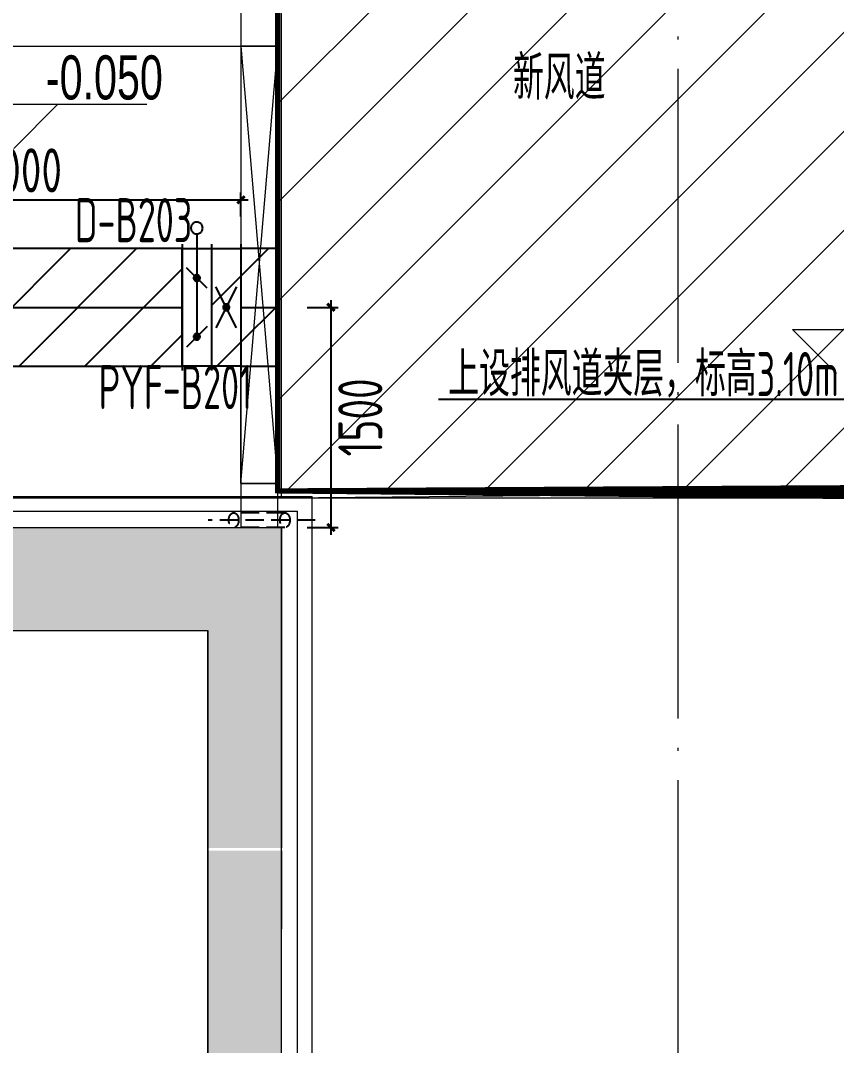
# Model space of a CAD drawing. Extents: x 13114849 to 13479250, y 160225 to 278773.
# Drawn here: x 13442421 to 13447977, y 181135 to 188110 of the extents above; entities that cross this region are included whole.
import ezdxf

# ---------------------------------------------------------------- set-up
doc = ezdxf.new("R2010")
doc.units = 0
doc.header["$LTSCALE"] = 1000
doc.header["$MEASUREMENT"] = 0
for name, pattern in [('CENTER2', [28.575000000000003, 19.05, -3.175, 3.175, -3.175]), ('DASH', [0.35, 0.25, -0.1]), ('DOTE', [2.4200000000000004, 2, -0.2, 0.02, -0.2])]:
    doc.linetypes.add(name, pattern=pattern)
for name, color, linetype in [('DUCT-X-P标注', 7, 'Continuous'), ('DUCT-X-YP中心线', 5, 'CENTER2'), ('DUCT-X-YP法兰', 2, 'Continuous'), ('DUCT-X-YP管', 31, 'Continuous'), ('DUCT-X-YP管端线', 2, 'Continuous'), ('DUCT-X-YP阀门', 7, 'Continuous'), ('DUCT-X-Y标注', 7, 'Continuous')]:
    doc.layers.add(name, color=color, linetype=linetype)
doc.layers.add('建筑底图', color=8, linetype='Continuous', lineweight=13)
doc.layers.add('预埋管', color=8, linetype='Continuous', lineweight=5)
doc.styles.add('C', font='HZTXT_E', dxfattribs={"width": 0.7, "bigfont": 'HZTXT'})
doc.styles.add('du', font='gbenor.shx', dxfattribs={"width": 0.8, "bigfont": 'hztxt.shx'})
doc.dimstyles.new('67', dxfattribs={"dimscale": 100, "dimtxt": 3, "dimasz": 0.5, "dimexe": 0.5, "dimexo": 2, "dimgap": 0.5, "dimtad": 2, "dimdec": 0, "dimrnd": 5, "dimzin": 0, "dimdsep": 46, "dimtxsty": 'du', "dimblk": 'ARCHTICK', "dimcen": 0, "dimdle": 0.5, "dimclrd": 256, "dimclre": 256, "dimclrt": 256, "dimazin": 0, "dimtfac": 1, "dimtdec": 0, "dimtix": 1, "dimtmove": 2, "dimatfit": 3, "dimfxl": 1, "dimtolj": 1, "dimtzin": 0, "dimlwd": -1, "dimlwe": -1, "dimarcsym": 0})

# ---------------------------------------------------------------- blocks, each defined once
blk = doc.blocks.new('_ArchTick')
at = {"color": 0, "linetype": 'ByBlock', "const_width": 0.4}
blk.add_lwpolyline([(-0.5, -0.5), (0.5, 0.5)], dxfattribs=at)
blk = doc.blocks.new('*D247')
at = {"layer": 'DUCT-X-Y标注', "transparency": 16777216}
for p, q in [((13444535, 186207.4999999935), (13444535, 184609.5171066087)), ((13444372.36507763, 186157.4999999935), (13444585, 186157.4999999935)), ((13444372.36507759, 184659.5171066087), (13444585, 184659.5171066087))]:
    blk.add_line(p, q, dxfattribs=at)
at = {"layer": 'DUCT-X-Y标注', "transparency": 16777216, "xscale": 50, "yscale": 50, "zscale": 50}
for p, rotation in [((13444535, 186157.4999999935), 90), ((13444535, 184659.5171066087), 270)]:
    blk.add_blockref('_ArchTick', p, dxfattribs=dict(at, rotation=rotation))
at = {"layer": 'DUCT-X-Y标注', "transparency": 16777216, "insert": (13444735, 185408.5085533033), "char_height": 300, "attachment_point": 5, "rotation": 90, "style": 'du'}
blk.add_mtext('\\A1;1500', dxfattribs=at)
blk = doc.blocks.new('*D245')
at = {"layer": 'DUCT-X-Y标注', "transparency": 16777216}
for p, q in [((13440921.46260141, 186757.4999999954), (13440921.46260141, 186939.5)), ((13443922.36620503, 186776.4999999998), (13443922.36620503, 186939.5)), ((13440871.46260141, 186889.5), (13443972.36620503, 186889.5))]:
    blk.add_line(p, q, dxfattribs=at)
at = {"layer": 'DUCT-X-Y标注', "transparency": 16777216, "xscale": 50, "yscale": 50, "zscale": 50, "rotation": 180}
blk.add_blockref('_ArchTick', (13440921.46260141, 186889.5), dxfattribs=at)
at = {"layer": 'DUCT-X-Y标注', "transparency": 16777216, "xscale": 50, "yscale": 50, "zscale": 50}
blk.add_blockref('_ArchTick', (13443922.36620503, 186889.5), dxfattribs=at)
at = {"layer": 'DUCT-X-Y标注', "transparency": 16777216, "insert": (13442421.91440322, 187089.5), "char_height": 300, "attachment_point": 5, "style": 'du'}
blk.add_mtext('\\A1;3000', dxfattribs=at)
blk = doc.blocks.new('_FZH')
blk.add_lwpolyline([(-0.5, -0.5), (0.5, -0.5), (0.5, 0.5), (-0.4999999999999999, 0.5)], close=True)
blk = doc.blocks.new('A$C00460B6A')
at = {"layer": '预埋管', "linetype": 'DASH', "lineweight": -3, "ltscale": 0.5}
for p, q in [((523.463043898344, 100.0014334181324), (174.7439385093749, 100.0014303093776)), ((523.463043898344, 100.0014334181324), (174.7439385093749, 100.0014303093776)), ((729.1189822256565, 50.00143341813236), (-0.006739586591720581, 50.00143030937761)), ((523.4630443789065, 0.00143341813236475), (174.7439389880747, 0.001430309377610683))]:
    blk.add_line(p, q, dxfattribs=at)
for centre in [(174.7439387496561, 50.00143030937761), (523.4630441386253, 50.00143341813236)]:
    blk.add_ellipse(centre, major_axis=(-2.429254217184632e-07, 49.99999999906868), ratio=0.6701911663388869, start_param=3.141592653510884, end_param=9.42477796069047, dxfattribs=at)

msp = doc.modelspace()

# ---------------------------------------------------------------- hatches: boundary and pattern name
at = {"layer": 'DUCT-X-YP管'}
h = msp.add_hatch(dxfattribs=at)
h.set_pattern_fill('ANSI31', color=8, scale=200)
h.set_pattern_definition([(45, (0, 0), (-224.5064030267288, 224.5064030267288), [])])
h.paths.add_polyline_path([(13436822.61764248, 186557.5000000061), (13433006.5, 186557.5), (13433006.5, 186157.5), (13436822.61764248, 186157.5000000061)])
h.paths.add_polyline_path([(13436822.61764248, 186157.5000000061), (13433006.5, 186157.5), (13433006.5, 185757.5), (13436822.61764248, 185757.5000000061)])
h.paths.add_polyline_path([(13438970.26260141, 186557.5000000112), (13437023.01764248, 186557.5000000065), (13437023.01764248, 186157.5000000065), (13438970.26260141, 186157.5000000112)])
h.paths.add_polyline_path([(13438970.26260141, 186157.5000000112), (13437023.01764248, 186157.5000000065), (13437023.01764248, 185757.5000000065), (13438970.26260141, 185757.5000000112)])
h.paths.add_polyline_path([(13437022.81764248, 186557.5000000037), (13436822.81764248, 186557.5000000033), (13436822.81764249, 185757.5000000088), (13437022.81764249, 185757.5000000093)])
h.paths.add_polyline_path([(13438970.46260141, 186557.5000000112), (13438970.46260141, 186157.5000000112), (13439670.46260141, 186157.5000000129)])
h.paths.add_polyline_path([(13439670.46260141, 186157.5000000129), (13438970.46260141, 186157.5000000112), (13438970.46260141, 185757.5000000112)])
h.paths.add_polyline_path([(13439670.46260141, 186157.5000000129), (13438970.46260141, 185757.5000000112), (13439670.46260141, 185842.5000000129)], flags=17)
h.paths.add_polyline_path([(13439670.46260141, 186472.5000000129), (13438970.46260141, 186557.5000000112), (13439670.46260141, 186157.5000000129)], flags=17)
h.paths.add_polyline_path([(13440921.26260141, 186557.5000000159), (13440221.26260141, 186472.5000000142), (13440221.26260141, 186157.5000000142)], flags=17)
h.paths.add_polyline_path([(13440221.26260141, 186157.5000000142), (13440221.26260141, 185842.5000000142), (13440921.26260141, 185757.5000000159)], flags=17)
h.paths.add_polyline_path([(13440921.26260141, 186157.5000000159), (13440221.26260141, 186157.5000000142), (13440921.26260141, 185757.5000000159)])
h.paths.add_polyline_path([(13440921.26260141, 186557.5000000159), (13440221.26260141, 186157.5000000142), (13440921.26260141, 186157.5000000159)])
h.paths.add_polyline_path([(13443521.76620504, 186557.5000000221), (13440921.46260141, 186557.5000000159), (13440921.46260141, 186157.5000000159), (13443521.76620504, 186157.5000000221)])
h.paths.add_polyline_path([(13443521.76620504, 186157.5000000221), (13440921.46260141, 186157.5000000159), (13440921.46260141, 185757.5000000159), (13443521.76620504, 185757.5000000221)])
h.paths.add_polyline_path([(13443922.16620504, 186557.5000000201), (13443722.16620504, 186557.5000000198), (13443722.16620504, 185757.5000000253), (13443922.16620504, 185757.5000000257)])
h.paths.add_polyline_path([(13443721.96620504, 186557.5000000225), (13443621.96620504, 186557.5000000223), (13443621.96620504, 186379.5636969978), (13443624.01070765, 186379.5636969978), (13443628.03008979, 186378.8123442598), (13443631.84297361, 186377.3352252001), (13443635.31951591, 186375.1826413368), (13443638.34132724, 186372.4278963314), (13443640.80550341, 186369.1647997213), (13443642.62812988, 186365.5044723478), (13443643.74713927, 186361.5715622696), (13443644.12442508, 186357.5000000224), (13443643.74713927, 186353.4284377751), (13443642.62812988, 186349.4955276969), (13443640.80550341, 186345.8352003234), (13443637.71865399, 186341.7475510756), (13443637.58425965, 186341.8819454155), (13443635.31951591, 186339.8173587079), (13443631.8429736, 186337.6647748445), (13443628.03008979, 186336.1876557849), (13443621.96620504, 186335.0541192731), (13443621.96620504, 185979.5636969978), (13443624.01070765, 185979.5636969978), (13443628.03008979, 185978.8123442598), (13443631.84297361, 185977.3352252001), (13443637.99330577, 185973.5271007495), (13443637.71865399, 185973.2524489705), (13443640.80550341, 185969.1647997213), (13443642.62812988, 185965.5044723478), (13443643.74713927, 185961.5715622696), (13443644.12442508, 185957.5000000224), (13443643.74713927, 185953.4284377751), (13443642.62812988, 185949.4955276969), (13443640.80550341, 185945.8352003234), (13443638.34132724, 185942.5721037133), (13443635.31951591, 185939.8173587079), (13443631.8429736, 185937.6647748445), (13443628.03008979, 185936.1876557849), (13443624.01070765, 185935.4363030468), (13443619.92170243, 185935.4363030468), (13443615.90232029, 185936.1876557848), (13443612.08943647, 185937.6647748445), (13443605.93910431, 185941.4728992951), (13443606.21375609, 185941.7475510742), (13443603.12690667, 185945.8352003233), (13443601.3042802, 185949.4955276968), (13443600.18527081, 185953.4284377751), (13443599.807985, 185957.5000000223), (13443600.18527081, 185961.5715622695), (13443601.3042802, 185965.5044723478), (13443603.12690667, 185969.1647997212), (13443605.59108284, 185972.4278963314), (13443608.61289417, 185975.1826413367), (13443612.08943648, 185977.3352252001), (13443615.90232029, 185978.8123442598), (13443621.96620504, 185979.9458807716), (13443621.96620504, 186335.4363030468), (13443619.92170243, 186335.4363030468), (13443615.90232029, 186336.1876557848), (13443612.08943647, 186337.6647748445), (13443608.61289417, 186339.8173587079), (13443605.59108284, 186342.5721037132), (13443603.12690667, 186345.8352003233), (13443601.3042802, 186349.4955276968), (13443600.18527081, 186353.4284377751), (13443599.807985, 186357.5000000223), (13443600.18527081, 186361.5715622695), (13443601.3042802, 186365.5044723478), (13443603.12690667, 186369.1647997212), (13443606.21375609, 186373.2524489691), (13443606.34815043, 186373.1180546291), (13443608.61289417, 186375.1826413367), (13443612.08943648, 186377.3352252001), (13443615.90232029, 186378.8123442598), (13443621.96620504, 186379.9458807716), (13443621.96620504, 186557.5000000223), (13443521.96620504, 186557.5000000221), (13443521.96620504, 185757.5000000221), (13443721.96620504, 185757.5000000225)], flags=17)
h.paths.add_polyline_path([(13443721.96620504, 186557.5000000225), (13443621.96620504, 186557.5000000223), (13443621.96620504, 186379.5636969978), (13443624.01070765, 186379.5636969978), (13443628.03008979, 186378.8123442598), (13443631.84297361, 186377.3352252001), (13443635.31951591, 186375.1826413368), (13443638.34132724, 186372.4278963314), (13443640.80550341, 186369.1647997213), (13443642.62812988, 186365.5044723478), (13443643.74713927, 186361.5715622696), (13443644.12442508, 186357.5000000224), (13443643.74713927, 186353.4284377751), (13443642.62812988, 186349.4955276969), (13443640.80550341, 186345.8352003234), (13443637.71865399, 186341.7475510756), (13443637.58425965, 186341.8819454155), (13443635.31951591, 186339.8173587079), (13443631.8429736, 186337.6647748445), (13443628.03008979, 186336.1876557849), (13443624.01070765, 186335.4363030468), (13443621.96620504, 186335.4363030468), (13443621.96620504, 185979.5636969978), (13443624.01070765, 185979.5636969978), (13443628.03008979, 185978.8123442598), (13443631.84297361, 185977.3352252001), (13443635.31951591, 185975.1826413368), (13443638.34132724, 185972.4278963314), (13443640.80550341, 185969.1647997213), (13443642.62812988, 185965.5044723478), (13443643.74713927, 185961.5715622696), (13443644.12442508, 185957.5000000224), (13443643.74713927, 185953.4284377751), (13443642.62812988, 185949.4955276969), (13443640.80550341, 185945.8352003234), (13443638.34132724, 185942.5721037133), (13443635.31951591, 185939.8173587079), (13443631.8429736, 185937.6647748445), (13443628.03008979, 185936.1876557849), (13443624.01070765, 185935.4363030468), (13443619.92170243, 185935.4363030468), (13443615.90232029, 185936.1876557848), (13443612.08943647, 185937.6647748445), (13443608.61289417, 185939.8173587079), (13443605.59108284, 185942.5721037132), (13443603.12690667, 185945.8352003233), (13443601.3042802, 185949.4955276968), (13443600.18527081, 185953.4284377751), (13443599.807985, 185957.5000000223), (13443600.18527081, 185961.5715622695), (13443601.3042802, 185965.5044723478), (13443603.12690667, 185969.1647997212), (13443605.59108284, 185972.4278963314), (13443608.61289417, 185975.1826413367), (13443612.08943648, 185977.3352252001), (13443615.90232029, 185978.8123442598), (13443619.92170243, 185979.5636969978), (13443621.96620504, 185979.5636969978), (13443621.96620504, 186335.4363030468), (13443619.92170243, 186335.4363030468), (13443615.90232029, 186336.1876557848), (13443612.08943647, 186337.6647748445), (13443608.61289417, 186339.8173587079), (13443605.59108284, 186342.5721037132), (13443603.12690667, 186345.8352003233), (13443601.3042802, 186349.4955276968), (13443600.18527081, 186353.4284377751), (13443599.807985, 186357.5000000223), (13443600.18527081, 186361.5715622695), (13443601.3042802, 186365.5044723478), (13443603.12690667, 186369.1647997212), (13443606.21375609, 186373.2524489691), (13443606.34815043, 186373.1180546291), (13443608.61289417, 186375.1826413367), (13443612.08943648, 186377.3352252001), (13443615.90232029, 186378.8123442598), (13443619.92170243, 186379.5636969978), (13443621.96620504, 186379.5636969978), (13443621.96620504, 186557.5000000223), (13443521.96620504, 186557.5000000221), (13443521.96620504, 185757.5000000221), (13443721.96620504, 185757.5000000225)], flags=17)
h.paths.add_polyline_path([(13444172.36496623, 186157.5000000218), (13443922.36620504, 186157.5000000229), (13443922.36620504, 185757.5000000229), (13444172.36496623, 185757.5000000218)])
h.paths.add_polyline_path([(13444172.36496624, 186557.5000000218), (13443922.36620504, 186557.5000000229), (13443922.36620504, 186157.5000000229), (13444172.36496623, 186157.5000000218)])
at = {"layer": '建筑底图', "linetype": 'DASH'}
h = msp.add_hatch(dxfattribs=at)
h.set_pattern_fill('ANSI31', color=8, scale=300, style=0)
h.set_pattern_definition([(45, (0.2669163811951876, -129739.492322559), (-336.7596045400932, 336.7596045400933), [])])
h.paths.add_polyline_path([(13444197.36620512, 194859.5146828463), (13446297.36620497, 194859.5146828463), (13446297.36620497, 194309.5146844555), (13447497.36620497, 194309.514683548), (13447497.36620535, 194809.5146845103), (13449697.36620421, 194809.5146845718), (13449722.36620434, 184909.5171260531), (13444172.3662059, 184909.5171263935)])
at = {"layer": '建筑底图'}
h = msp.add_hatch(dxfattribs=at)
h.set_pattern_fill('钢筋混凝土', color=8, scale=100, style=0)
h.set_pattern_definition([(45, (793255.2557103541, 7.916241884231567e-09), (-176.7766952966369, 176.7766952966369), []), (49.99999999999999, (793255.2557103541, 7.916241884231567e-09), (717.2601826007534, -62.75213498259511), [75, -825]), (355, (793255.2557103541, 7.916241884231567e-09), (-138.751333613, 752.1921337000118), [60, -660]), (100.4514, (793315.0273903534, -5.229339992074529), (578.5093817140216, 689.4395420609536), [63.74019000000001, -701.142112]), (46.18420000000001, (793255.2557103541, 200.0000000079162), (1067.241048625644, -165.5190143290181), [112.5, -1237.5]), (96.6356, (793344.1924553532, 186.2066930079018), (934.6627055487033, 974.1178709004417), [95.610288, -1051.713]), (351.1842, (793255.2557103541, 200.0000000079162), (934.6619451336272, 974.1186009253246), [90, -990]), (21, (793355.2557103541, 150.0000000079162), (596.9070521184617, -402.6188906653388), [75, -825]), (326.0000000000001, (793355.2557103541, 150.0000000079162), (243.3153319215817, 725.150045046853), [60, -660]), (71.4514, (793404.9979433548, 116.4483940079226), (840.22262858149, 322.5304967099524), [63.74019000000001, -701.142112]), (37.50000000000001, (793255.2557103541, 7.916241884231567e-09), (12.15985531729067, 332.8938538313115), [0, -652, 0, -670, 0, -662.5]), (7.499999999999999, (793255.2557103541, 7.916241884231567e-09), (263.0695374421486, 394.4117118823602), [0, -382, 0, -637, 0, -252.5]), (327.5, (793032.2557103541, 7.916241884231567e-09), (533.822436172409, -22.55487173437976), [0, -250, 0, -780, 0, -1035]), (317.5, (792932.2557103541, 7.916241884231567e-09), (583.1861693423863, 100.1049823323177), [0, -325, 0, -518, 0, -735])])
h.paths.add_polyline_path([(13444197.36620498, 182459.5170952663), (13443697.36620498, 182459.5170952663), (13443697.36620498, 179284.5568231391), (13444197.36620498, 179284.5568231391)])
h.paths.add_polyline_path([(13443697.36620498, 182479.5170952663), (13444197.36620498, 182479.5170952663), (13444197.36620498, 184659.5171292387), (13438897.36620497, 184659.5170671511), (13438897.36620497, 184859.5170390361), (13421897.36620496, 184859.5168398877), (13421897.36620496, 184159.5168398877), (13438197.36620497, 184159.5170308359), (13438197.36620497, 183959.5170308359), (13443697.36620498, 183959.5170952663)])

# ---------------------------------------------------------------- linework, layer by layer
at = {"layer": 'DUCT-X-P标注', "const_width": 35}
for points in [[(13444172.36620502, 194858.5527504617), (13449972.36620392, 194858.5527507599), (13449972.36620495, 197908.5527505617), (13455922.3662057, 197908.5527494717), (13455922.3662066, 181559.5181043504), (13450197.36620492, 181559.5181043504), (13450197.36620492, 184908.5551909725), (13444172.36455094, 184908.5551909651), (13444172.36785951, 194858.5534472385)], [(13444172.36620507, 194858.5527451193), (13449972.36620396, 194858.5527454176), (13449972.366205, 197908.5527452193), (13455922.36620575, 197908.5527441294), (13455922.3662066, 181559.5181043504), (13450197.36620492, 181559.5181043504), (13450197.36620497, 184908.5551856302), (13444172.36455098, 184908.5551856227), (13444172.36785955, 194858.5534418962)]]:
    msp.add_lwpolyline(points, dxfattribs=at)
at = {"layer": 'DUCT-X-P标注'}
for points in [[(13448560.16630851, 184909.5169048265), (13448168.35864133, 185530.4785216213), (13445267.92820133, 185530.4785216213)], [(13448560.1676852, 184909.5169048265), (13448168.36001802, 185530.4785216213), (13445267.92957801, 185530.4785216213)], [(13448560.1676852, 184908.5549644244), (13448168.36001802, 185529.5165812192), (13445267.92957801, 185529.5165812192)]]:
    msp.add_lwpolyline(points, dxfattribs=at)
at = {"layer": 'DUCT-X-YP中心线'}
for p, q in [((13440921.46260141, 186157.5000000159), (13443521.76620504, 186157.5000000221)), ((13443922.36620504, 186157.5000000229), (13444172.36496623, 186157.5000000218))]:
    msp.add_line(p, q, dxfattribs=at)
at = {"layer": 'DUCT-X-YP法兰'}
for p, q in [((13443521.86620504, 186587.5000000221), (13443521.86620504, 185727.5000000221)), ((13443722.06620504, 186587.5000000225), (13443722.06620504, 185727.5000000225)), ((13443922.26620504, 186587.5000000229), (13443922.26620504, 185727.5000000229))]:
    msp.add_line(p, q, dxfattribs=at)
at = {"layer": 'DUCT-X-YP管'}
for p, q in [((13443521.76620504, 186557.5000000221), (13440921.46260141, 186557.5000000159)), ((13443521.76620504, 185757.5000000221), (13443521.76620504, 186557.5000000221)), ((13443521.96620504, 186557.5000000221), (13443721.96620504, 186557.5000000225)), ((13443722.16620504, 186557.5000000198), (13443922.16620504, 186557.5000000201)), ((13443922.36620504, 186557.5000000229), (13443922.36620504, 185757.5000000229)), ((13444172.36496624, 186557.5000000218), (13443922.36620504, 186557.5000000229)), ((13444172.36496623, 185757.5000000218), (13444172.36496624, 186557.5000000218)), ((13440921.46260141, 185757.5000000159), (13443521.76620504, 185757.5000000221)), ((13443721.96620504, 185757.5000000225), (13443521.96620504, 185757.5000000221)), ((13443922.16620504, 185757.5000000257), (13443722.16620504, 185757.5000000253)), ((13443922.36620504, 185757.5000000229), (13444172.36496623, 185757.5000000218))]:
    msp.add_line(p, q, dxfattribs=at)
at = {"layer": 'DUCT-X-YP管端线'}
for p, q in [((13443521.96620504, 186557.5000000221), (13443521.96620504, 185757.5000000221)), ((13443721.96620504, 186557.5000000225), (13443721.96620504, 185757.5000000225)), ((13443722.16620504, 186557.5000000198), (13443722.16620504, 185757.5000000253)), ((13443922.16620504, 186557.5000000201), (13443922.16620504, 185757.5000000257))]:
    msp.add_line(p, q, dxfattribs=at)
at = {"layer": 'DUCT-X-YP阀门'}
for p, q in [((13443589.60552526, 186721.011410114), (13443586.64830133, 186716.2788625338)), ((13443593.19261303, 186725.2863348407), (13443589.60552526, 186721.011410114)), ((13443597.33974603, 186729.0204301666), (13443593.19261303, 186725.2863348407)), ((13443601.96620504, 186732.1410161737), (13443597.33974603, 186729.0204301666)), ((13443606.9819413, 186734.587354205), (13443601.96620504, 186732.1410161737)), ((13443612.28932922, 186736.3118290734), (13443606.9819413, 186734.587354205)), ((13443617.78506651, 186737.2808758371), (13443612.28932922, 186736.3118290734)), ((13443623.36218491, 186737.4756331031), (13443617.78506651, 186737.2808758371)), ((13443628.91213215, 186736.8923101428), (13443623.36218491, 186737.4756331031)), ((13443634.32688482, 186735.5422606741), (13443628.91213215, 186736.8923101428)), ((13443639.50105091, 186733.4517618743), (13443634.32688482, 186735.5422606741)), ((13443644.33392118, 186730.6615029245), (13443639.50105091, 186733.4517618743)), ((13443648.73142929, 186727.2257930414), (13443644.33392118, 186730.6615029245)), ((13443652.60798276, 186723.2115044098), (13443648.73142929, 186727.2257930414)), ((13443655.88812889, 186718.6967705917), (13443652.60798276, 186723.2115044098)), ((13443582.84030101, 186705.816467655), (13443582.06364303, 186700.2902589721)), ((13443582.06364303, 186700.2902589721), (13443582.06364303, 186694.7097410726)), ((13443582.06364303, 186694.7097410726), (13443582.84030101, 186689.1835323896)), ((13443584.37850021, 186711.1808057553), (13443582.84030101, 186705.816467655)), ((13443582.84030101, 186689.1835323896), (13443584.37850021, 186683.8191942893)), ((13443586.64830133, 186716.2788625338), (13443584.37850021, 186711.1808057553)), ((13443584.37850021, 186683.8191942893), (13443586.64830133, 186678.7211375109)), ((13443586.64830133, 186678.7211375109), (13443589.60552526, 186673.9885899306)), ((13443589.60552526, 186673.9885899306), (13443593.19261303, 186669.713665204)), ((13443593.19261303, 186669.713665204), (13443597.33974603, 186665.9795698781)), ((13443597.33974603, 186665.9795698781), (13443601.96620504, 186662.8589838709)), ((13443601.96620504, 186662.8589838709), (13443606.9819413, 186660.4126458396)), ((13443606.9819413, 186660.4126458396), (13443612.28932922, 186658.6881709713)), ((13443612.28932922, 186658.6881709713), (13443617.78506651, 186657.7191242076)), ((13443617.78506651, 186657.7191242076), (13443623.36218491, 186657.5243669416)), ((13443621.96620504, 186657.5000000223), (13443621.96620504, 186557.5000000223)), ((13443623.36218491, 186657.5243669416), (13443628.91213215, 186658.1076899018)), ((13443628.91213215, 186658.1076899018), (13443634.32688482, 186659.4577393705)), ((13443634.32688482, 186659.4577393705), (13443639.50105091, 186661.5482381704)), ((13443639.50105091, 186661.5482381704), (13443644.33392118, 186664.3384971201)), ((13443644.33392118, 186664.3384971201), (13443648.73142929, 186667.7742070032)), ((13443648.73142929, 186667.7742070032), (13443652.60798276, 186671.7884956349)), ((13443652.60798276, 186671.7884956349), (13443655.88812889, 186676.303229453)), ((13443658.50802335, 186713.7694657454), (13443655.88812889, 186718.6967705917)), ((13443655.88812889, 186676.303229453), (13443658.50802335, 186681.2305342993)), ((13443660.41667288, 186708.525494255), (13443658.50802335, 186713.7694657454)), ((13443658.50802335, 186681.2305342993), (13443660.41667288, 186686.4745057896)), ((13443661.57692779, 186703.0669240607), (13443660.41667288, 186708.525494255)), ((13443660.41667288, 186686.4745057896), (13443661.57692779, 186691.9330759839)), ((13443661.96620504, 186697.5000000223), (13443661.57692779, 186703.0669240607)), ((13443661.57692779, 186691.9330759839), (13443661.96620504, 186697.5000000223)), ((13443621.96620504, 186557.5000000223), (13443621.96620504, 186157.5000000223)), ((13443691.96620504, 186287.5000000223), (13443551.96620504, 186427.5000000223)), ((13443605.59108284, 186372.4278963313), (13443603.12690667, 186369.1647997212)), ((13443608.61289417, 186375.1826413366), (13443605.59108284, 186372.4278963313)), ((13443612.08943648, 186377.3352252), (13443608.61289417, 186375.1826413366)), ((13443615.90232029, 186378.8123442596), (13443612.08943648, 186377.3352252)), ((13443618.62702039, 186372.1299238741), (13443615.4552764, 186371.0200826516)), ((13443619.92170243, 186379.5636969976), (13443615.90232029, 186378.8123442596)), ((13443621.96620504, 186372.5061596255), (13443618.62702039, 186372.1299238741)), ((13443624.01070765, 186379.5636969976), (13443619.92170243, 186379.5636969976)), ((13443625.30538969, 186372.1299238741), (13443621.96620504, 186372.5061596255)), ((13443628.03008979, 186378.8123442596), (13443624.01070765, 186379.5636969976)), ((13443628.47713368, 186371.0200826516), (13443625.30538969, 186372.1299238741)), ((13443631.8429736, 186377.3352252), (13443628.03008979, 186378.8123442596)), ((13443635.31951591, 186375.1826413366), (13443631.8429736, 186377.3352252)), ((13443638.34132724, 186372.4278963313), (13443635.31951591, 186375.1826413366)), ((13443640.80550341, 186369.1647997212), (13443638.34132724, 186372.4278963313)), ((13443600.18527081, 186361.5715622695), (13443599.807985, 186357.5000000223)), ((13443599.807985, 186357.5000000223), (13443600.18527081, 186353.4284377751)), ((13443601.3042802, 186365.5044723477), (13443600.18527081, 186361.5715622695)), ((13443600.18527081, 186353.4284377751), (13443601.3042802, 186349.4955276969)), ((13443603.12690667, 186369.1647997212), (13443601.3042802, 186365.5044723477)), ((13443601.3042802, 186349.4955276969), (13443603.12690667, 186345.8352003235)), ((13443603.12690667, 186345.8352003235), (13443605.59108284, 186342.5721037134)), ((13443605.59108284, 186342.5721037134), (13443608.61289417, 186339.817358708)), ((13443607.33628119, 186360.8391846723), (13443606.96004544, 186357.5000000223)), ((13443606.96004544, 186357.5000000223), (13443607.33628119, 186354.1608153723)), ((13443608.44612241, 186364.0109286607), (13443607.33628119, 186360.8391846723)), ((13443607.33628119, 186354.1608153723), (13443608.44612241, 186350.9890713839)), ((13443610.23391703, 186366.8561875), (13443608.44612241, 186364.0109286607)), ((13443608.44612241, 186350.9890713839), (13443610.23391703, 186348.1438125447)), ((13443608.61289417, 186339.817358708), (13443612.08943648, 186337.6647748447)), ((13443612.61001756, 186369.2322880311), (13443610.23391703, 186366.8561875)), ((13443610.23391703, 186348.1438125447), (13443612.61001756, 186345.7677120136)), ((13443612.12243263, 186361.7757537654), (13443611.33388186, 186358.9613792062)), ((13443611.33388186, 186358.9613792062), (13443611.33388186, 186356.0386208384)), ((13443611.33388186, 186356.0386208384), (13443612.12243263, 186353.2242462792)), ((13443612.08943648, 186337.6647748447), (13443615.90232029, 186336.187655785)), ((13443613.64105097, 186364.2730152297), (13443612.12243263, 186361.7757537654)), ((13443612.12243263, 186353.2242462792), (13443613.64105097, 186350.7269848149)), ((13443615.4552764, 186371.0200826516), (13443612.61001756, 186369.2322880311)), ((13443612.61001756, 186345.7677120136), (13443615.4552764, 186343.9799173931)), ((13443615.7771079, 186366.2679531405), (13443613.64105097, 186364.2730152297)), ((13443613.64105097, 186350.7269848149), (13443615.7771079, 186348.7320469041)), ((13443615.4552764, 186343.9799173931), (13443618.62702039, 186342.8700761705)), ((13443618.37218185, 186367.6126120793), (13443615.7771079, 186366.2679531405)), ((13443615.7771079, 186348.7320469041), (13443618.37218185, 186347.3873879653)), ((13443615.90232029, 186336.187655785), (13443619.92170243, 186335.436303047)), ((13443621.23380806, 186368.2072648439), (13443618.37218185, 186367.6126120793)), ((13443618.37218185, 186347.3873879653), (13443621.23380806, 186346.7927352007)), ((13443618.62702039, 186342.8700761705), (13443621.96620504, 186342.4938404191)), ((13443619.92170243, 186335.436303047), (13443624.01070765, 186335.436303047)), ((13443624.14975281, 186368.0078087593), (13443621.23380806, 186368.2072648439)), ((13443621.23380806, 186346.7927352007), (13443624.14975281, 186346.9921912854)), ((13443621.96620504, 186357.5000000223), (13443621.96620504, 185957.5000000223)), ((13443621.96620504, 186342.4938404191), (13443625.30538969, 186342.8700761705)), ((13443624.01070765, 186335.436303047), (13443628.03008979, 186336.187655785)), ((13443626.9037538, 186367.0290365706), (13443624.14975281, 186368.0078087593)), ((13443624.14975281, 186346.9921912854), (13443626.9037538, 186347.9709634741)), ((13443625.30538969, 186342.8700761705), (13443628.47713368, 186343.9799173931)), ((13443629.29155939, 186365.3435393335), (13443626.9037538, 186367.0290365706)), ((13443626.9037538, 186347.9709634741), (13443629.29155939, 186349.6564607111)), ((13443628.03008979, 186336.187655785), (13443631.8429736, 186337.6647748447)), ((13443631.32239252, 186369.2322880311), (13443628.47713368, 186371.0200826516)), ((13443628.47713368, 186343.9799173931), (13443631.32239252, 186345.7677120136)), ((13443631.13607696, 186363.0763226676), (13443629.29155939, 186365.3435393335)), ((13443629.29155939, 186349.6564607111), (13443631.13607696, 186351.9236773771)), ((13443632.30050708, 186360.395535661), (13443631.13607696, 186363.0763226676)), ((13443631.13607696, 186351.9236773771), (13443632.30050708, 186354.6044643836)), ((13443633.69849305, 186366.8561875), (13443631.32239252, 186369.2322880311)), ((13443631.32239252, 186345.7677120136), (13443633.69849305, 186348.1438125447)), ((13443631.8429736, 186337.6647748447), (13443635.31951591, 186339.817358708)), ((13443632.69848929, 186357.5000000223), (13443632.30050708, 186360.395535661)), ((13443632.30050708, 186354.6044643836), (13443632.69848929, 186357.5000000223)), ((13443635.48628767, 186364.0109286607), (13443633.69849305, 186366.8561875)), ((13443633.69849305, 186348.1438125447), (13443635.48628767, 186350.9890713839)), ((13443635.31951591, 186339.817358708), (13443638.34132724, 186342.5721037134)), ((13443636.59612889, 186360.8391846723), (13443635.48628767, 186364.0109286607)), ((13443635.48628767, 186350.9890713839), (13443636.59612889, 186354.1608153723)), ((13443636.97236464, 186357.5000000223), (13443636.59612889, 186360.8391846723)), ((13443636.59612889, 186354.1608153723), (13443636.97236464, 186357.5000000223)), ((13443638.34132724, 186342.5721037134), (13443640.80550341, 186345.8352003235)), ((13443642.62812988, 186365.5044723477), (13443640.80550341, 186369.1647997212)), ((13443640.80550341, 186345.8352003235), (13443642.62812988, 186349.4955276969)), ((13443643.74713927, 186361.5715622695), (13443642.62812988, 186365.5044723477)), ((13443642.62812988, 186349.4955276969), (13443643.74713927, 186353.4284377751)), ((13443644.12442508, 186357.5000000223), (13443643.74713927, 186361.5715622695)), ((13443643.74713927, 186353.4284377751), (13443644.12442508, 186357.5000000223)), ((13443892.24487548, 186017.5393628796), (13443752.0875346, 186297.4606371658)), ((13443892.16620504, 186297.5000000228), (13443752.16620504, 186017.5000000228)), ((13443801.5042802, 186165.5044723482), (13443800.38527081, 186161.57156227)), ((13443803.32690667, 186169.1647997216), (13443801.5042802, 186165.5044723482)), ((13443805.79108284, 186172.4278963317), (13443803.32690667, 186169.1647997216)), ((13443808.81289417, 186175.1826413371), (13443805.79108284, 186172.4278963317)), ((13443808.64612241, 186164.0109286612), (13443807.53628119, 186160.8391846728)), ((13443810.43391703, 186166.8561875004), (13443808.64612241, 186164.0109286612)), ((13443812.28943647, 186177.3352252005), (13443808.81289417, 186175.1826413371)), ((13443812.81001756, 186169.2322880315), (13443810.43391703, 186166.8561875004)), ((13443816.10232029, 186178.8123442601), (13443812.28943647, 186177.3352252005)), ((13443813.84105097, 186164.2730152302), (13443812.32243263, 186161.7757537659)), ((13443815.6552764, 186171.020082652), (13443812.81001756, 186169.2322880315)), ((13443815.9771079, 186166.267953141), (13443813.84105097, 186164.2730152302)), ((13443818.82702039, 186172.1299238746), (13443815.6552764, 186171.020082652)), ((13443818.57218185, 186167.6126120798), (13443815.9771079, 186166.267953141)), ((13443820.12170243, 186179.5636969981), (13443816.10232029, 186178.8123442601)), ((13443821.43380806, 186168.2072648444), (13443818.57218185, 186167.6126120798)), ((13443822.16620504, 186172.506159626), (13443818.82702039, 186172.1299238746)), ((13443824.21070765, 186179.5636969981), (13443820.12170243, 186179.5636969981)), ((13443824.3497528, 186168.0078087597), (13443821.43380806, 186168.2072648444)), ((13443825.50538969, 186172.1299238746), (13443822.16620504, 186172.506159626)), ((13443828.23008979, 186178.8123442601), (13443824.21070765, 186179.5636969981)), ((13443827.1037538, 186167.029036571), (13443824.3497528, 186168.0078087597)), ((13443828.67713368, 186171.020082652), (13443825.50538969, 186172.1299238746)), ((13443829.49155939, 186165.343539334), (13443827.1037538, 186167.029036571)), ((13443832.0429736, 186177.3352252005), (13443828.23008979, 186178.8123442601)), ((13443831.52239252, 186169.2322880315), (13443828.67713368, 186171.020082652)), ((13443831.33607696, 186163.0763226681), (13443829.49155939, 186165.343539334)), ((13443832.50050708, 186160.3955356615), (13443831.33607696, 186163.0763226681)), ((13443833.89849305, 186166.8561875004), (13443831.52239252, 186169.2322880315)), ((13443835.51951591, 186175.1826413371), (13443832.0429736, 186177.3352252005)), ((13443835.68628767, 186164.0109286612), (13443833.89849305, 186166.8561875004)), ((13443838.54132724, 186172.4278963317), (13443835.51951591, 186175.1826413371)), ((13443836.79612889, 186160.8391846728), (13443835.68628767, 186164.0109286612)), ((13443841.00550341, 186169.1647997216), (13443838.54132724, 186172.4278963317)), ((13443842.82812988, 186165.5044723482), (13443841.00550341, 186169.1647997216)), ((13443843.94713927, 186161.57156227), (13443842.82812988, 186165.5044723482)), ((13443800.38527081, 186161.57156227), (13443800.007985, 186157.5000000228)), ((13443800.007985, 186157.5000000228), (13443800.38527081, 186153.4284377756)), ((13443800.38527081, 186153.4284377756), (13443801.5042802, 186149.4955276974)), ((13443801.5042802, 186149.4955276974), (13443803.32690667, 186145.8352003239)), ((13443803.32690667, 186145.8352003239), (13443805.79108284, 186142.5721037138)), ((13443805.79108284, 186142.5721037138), (13443808.81289417, 186139.8173587085)), ((13443807.53628119, 186160.8391846728), (13443807.16004544, 186157.5000000228)), ((13443807.16004544, 186157.5000000228), (13443807.53628119, 186154.1608153728)), ((13443807.53628119, 186154.1608153728), (13443808.64612241, 186150.9890713844)), ((13443808.64612241, 186150.9890713844), (13443810.43391703, 186148.1438125451)), ((13443808.81289417, 186139.8173587085), (13443812.28943647, 186137.6647748451)), ((13443810.43391703, 186148.1438125451), (13443812.81001756, 186145.7677120141)), ((13443812.32243263, 186161.7757537659), (13443811.53388186, 186158.9613792067)), ((13443811.53388186, 186158.9613792067), (13443811.53388186, 186156.0386208389)), ((13443811.53388186, 186156.0386208389), (13443812.32243263, 186153.2242462797)), ((13443812.28943647, 186137.6647748451), (13443816.10232029, 186136.1876557855)), ((13443812.32243263, 186153.2242462797), (13443813.84105097, 186150.7269848154)), ((13443812.81001756, 186145.7677120141), (13443815.6552764, 186143.9799173935)), ((13443813.84105097, 186150.7269848154), (13443815.9771079, 186148.7320469046)), ((13443815.6552764, 186143.9799173935), (13443818.82702039, 186142.870076171)), ((13443815.9771079, 186148.7320469046), (13443818.57218185, 186147.3873879658)), ((13443816.10232029, 186136.1876557855), (13443820.12170243, 186135.4363030475)), ((13443818.57218185, 186147.3873879658), (13443821.43380806, 186146.7927352012)), ((13443818.82702039, 186142.870076171), (13443822.16620504, 186142.4938404196)), ((13443820.12170243, 186135.4363030475), (13443824.21070765, 186135.4363030475)), ((13443821.43380806, 186146.7927352012), (13443824.3497528, 186146.9921912859)), ((13443822.16620504, 186142.4938404196), (13443825.50538969, 186142.870076171)), ((13443824.21070765, 186135.4363030475), (13443828.23008979, 186136.1876557855)), ((13443824.3497528, 186146.9921912859), (13443827.1037538, 186147.9709634745)), ((13443825.50538969, 186142.870076171), (13443828.67713368, 186143.9799173935)), ((13443827.1037538, 186147.9709634745), (13443829.49155939, 186149.6564607116)), ((13443828.23008979, 186136.1876557855), (13443832.0429736, 186137.6647748451)), ((13443828.67713368, 186143.9799173935), (13443831.52239252, 186145.7677120141)), ((13443829.49155939, 186149.6564607116), (13443831.33607696, 186151.9236773775)), ((13443831.33607696, 186151.9236773775), (13443832.50050708, 186154.6044643841)), ((13443831.52239252, 186145.7677120141), (13443833.89849305, 186148.1438125451)), ((13443832.0429736, 186137.6647748451), (13443835.51951591, 186139.8173587085)), ((13443832.89848929, 186157.5000000228), (13443832.50050708, 186160.3955356615)), ((13443832.50050708, 186154.6044643841), (13443832.89848929, 186157.5000000228)), ((13443833.89849305, 186148.1438125451), (13443835.68628767, 186150.9890713844)), ((13443835.51951591, 186139.8173587085), (13443838.54132724, 186142.5721037138)), ((13443835.68628767, 186150.9890713844), (13443836.79612889, 186154.1608153728)), ((13443837.17236464, 186157.5000000228), (13443836.79612889, 186160.8391846728)), ((13443836.79612889, 186154.1608153728), (13443837.17236464, 186157.5000000228)), ((13443838.54132724, 186142.5721037138), (13443841.00550341, 186145.8352003239)), ((13443841.00550341, 186145.8352003239), (13443842.82812988, 186149.4955276974)), ((13443842.82812988, 186149.4955276974), (13443843.94713927, 186153.4284377756)), ((13443844.32442508, 186157.5000000228), (13443843.94713927, 186161.57156227)), ((13443843.94713927, 186153.4284377756), (13443844.32442508, 186157.5000000228)), ((13443691.96620504, 186027.5000000223), (13443551.96620504, 185887.5000000223)), ((13443600.18527081, 185961.5715622695), (13443599.807985, 185957.5000000223)), ((13443599.807985, 185957.5000000223), (13443600.18527081, 185953.4284377751)), ((13443601.3042802, 185965.5044723477), (13443600.18527081, 185961.5715622695)), ((13443603.12690667, 185969.1647997212), (13443601.3042802, 185965.5044723477)), ((13443605.59108284, 185972.4278963313), (13443603.12690667, 185969.1647997212)), ((13443608.61289417, 185975.1826413366), (13443605.59108284, 185972.4278963313)), ((13443607.33628119, 185960.8391846723), (13443606.96004544, 185957.5000000223)), ((13443606.96004544, 185957.5000000223), (13443607.33628119, 185954.1608153723)), ((13443608.44612241, 185964.0109286607), (13443607.33628119, 185960.8391846723)), ((13443607.33628119, 185954.1608153723), (13443608.44612241, 185950.9890713839)), ((13443610.23391703, 185966.8561875), (13443608.44612241, 185964.0109286607)), ((13443612.08943648, 185977.3352252), (13443608.61289417, 185975.1826413366)), ((13443612.61001756, 185969.2322880311), (13443610.23391703, 185966.8561875)), ((13443612.12243263, 185961.7757537654), (13443611.33388186, 185958.9613792062)), ((13443611.33388186, 185958.9613792062), (13443611.33388186, 185956.0386208384)), ((13443611.33388186, 185956.0386208384), (13443612.12243263, 185953.2242462792)), ((13443615.90232029, 185978.8123442596), (13443612.08943648, 185977.3352252)), ((13443613.64105097, 185964.2730152297), (13443612.12243263, 185961.7757537654)), ((13443615.4552764, 185971.0200826516), (13443612.61001756, 185969.2322880311)), ((13443615.7771079, 185966.2679531405), (13443613.64105097, 185964.2730152297)), ((13443618.62702039, 185972.1299238741), (13443615.4552764, 185971.0200826516)), ((13443618.37218185, 185967.6126120793), (13443615.7771079, 185966.2679531405)), ((13443619.92170243, 185979.5636969976), (13443615.90232029, 185978.8123442596)), ((13443621.23380806, 185968.2072648439), (13443618.37218185, 185967.6126120793)), ((13443621.96620504, 185972.5061596255), (13443618.62702039, 185972.1299238741)), ((13443624.01070765, 185979.5636969976), (13443619.92170243, 185979.5636969976)), ((13443624.14975281, 185968.0078087593), (13443621.23380806, 185968.2072648439)), ((13443625.30538969, 185972.1299238741), (13443621.96620504, 185972.5061596255)), ((13443628.03008979, 185978.8123442596), (13443624.01070765, 185979.5636969976)), ((13443626.9037538, 185967.0290365706), (13443624.14975281, 185968.0078087593)), ((13443628.47713368, 185971.0200826516), (13443625.30538969, 185972.1299238741)), ((13443629.29155939, 185965.3435393335), (13443626.9037538, 185967.0290365706)), ((13443631.8429736, 185977.3352252), (13443628.03008979, 185978.8123442596)), ((13443631.32239252, 185969.2322880311), (13443628.47713368, 185971.0200826516)), ((13443631.13607696, 185963.0763226676), (13443629.29155939, 185965.3435393335)), ((13443632.30050708, 185960.395535661), (13443631.13607696, 185963.0763226676)), ((13443631.13607696, 185951.9236773771), (13443632.30050708, 185954.6044643836)), ((13443633.69849305, 185966.8561875), (13443631.32239252, 185969.2322880311)), ((13443635.31951591, 185975.1826413366), (13443631.8429736, 185977.3352252)), ((13443632.69848929, 185957.5000000223), (13443632.30050708, 185960.395535661)), ((13443632.30050708, 185954.6044643836), (13443632.69848929, 185957.5000000223)), ((13443635.48628767, 185964.0109286607), (13443633.69849305, 185966.8561875)), ((13443638.34132724, 185972.4278963313), (13443635.31951591, 185975.1826413366)), ((13443636.59612889, 185960.8391846723), (13443635.48628767, 185964.0109286607)), ((13443635.48628767, 185950.9890713839), (13443636.59612889, 185954.1608153723)), ((13443636.97236464, 185957.5000000223), (13443636.59612889, 185960.8391846723)), ((13443636.59612889, 185954.1608153723), (13443636.97236464, 185957.5000000223)), ((13443640.80550341, 185969.1647997212), (13443638.34132724, 185972.4278963313)), ((13443642.62812988, 185965.5044723477), (13443640.80550341, 185969.1647997212)), ((13443643.74713927, 185961.5715622695), (13443642.62812988, 185965.5044723477)), ((13443644.12442508, 185957.5000000223), (13443643.74713927, 185961.5715622695)), ((13443643.74713927, 185953.4284377751), (13443644.12442508, 185957.5000000223)), ((13443600.18527081, 185953.4284377751), (13443601.3042802, 185949.4955276969)), ((13443601.3042802, 185949.4955276969), (13443603.12690667, 185945.8352003235)), ((13443603.12690667, 185945.8352003235), (13443605.59108284, 185942.5721037134)), ((13443605.59108284, 185942.5721037134), (13443608.61289417, 185939.817358708)), ((13443608.44612241, 185950.9890713839), (13443610.23391703, 185948.1438125447)), ((13443608.61289417, 185939.817358708), (13443612.08943648, 185937.6647748447)), ((13443610.23391703, 185948.1438125447), (13443612.61001756, 185945.7677120136)), ((13443612.08943648, 185937.6647748447), (13443615.90232029, 185936.187655785)), ((13443612.12243263, 185953.2242462792), (13443613.64105097, 185950.7269848149)), ((13443612.61001756, 185945.7677120136), (13443615.4552764, 185943.9799173931)), ((13443613.64105097, 185950.7269848149), (13443615.7771079, 185948.7320469041)), ((13443615.4552764, 185943.9799173931), (13443618.62702039, 185942.8700761705)), ((13443615.7771079, 185948.7320469041), (13443618.37218185, 185947.3873879653)), ((13443615.90232029, 185936.187655785), (13443619.92170243, 185935.436303047)), ((13443618.37218185, 185947.3873879653), (13443621.23380806, 185946.7927352007)), ((13443618.62702039, 185942.8700761705), (13443621.96620504, 185942.4938404191)), ((13443619.92170243, 185935.436303047), (13443624.01070765, 185935.436303047)), ((13443621.23380806, 185946.7927352007), (13443624.14975281, 185946.9921912854)), ((13443621.96620504, 185942.4938404191), (13443625.30538969, 185942.8700761705)), ((13443624.01070765, 185935.436303047), (13443628.03008979, 185936.187655785)), ((13443624.14975281, 185946.9921912854), (13443626.9037538, 185947.9709634741)), ((13443625.30538969, 185942.8700761705), (13443628.47713368, 185943.9799173931)), ((13443626.9037538, 185947.9709634741), (13443629.29155939, 185949.6564607111)), ((13443628.03008979, 185936.187655785), (13443631.8429736, 185937.6647748447)), ((13443628.47713368, 185943.9799173931), (13443631.32239252, 185945.7677120136)), ((13443629.29155939, 185949.6564607111), (13443631.13607696, 185951.9236773771)), ((13443631.32239252, 185945.7677120136), (13443633.69849305, 185948.1438125447)), ((13443631.8429736, 185937.6647748447), (13443635.31951591, 185939.817358708)), ((13443633.69849305, 185948.1438125447), (13443635.48628767, 185950.9890713839)), ((13443635.31951591, 185939.817358708), (13443638.34132724, 185942.5721037134)), ((13443638.34132724, 185942.5721037134), (13443640.80550341, 185945.8352003235)), ((13443640.80550341, 185945.8352003235), (13443642.62812988, 185949.4955276969)), ((13443642.62812988, 185949.4955276969), (13443643.74713927, 185953.4284377751))]:
    msp.add_line(p, q, dxfattribs=at)
at = {"layer": '建筑底图', "color": 8, "linetype": 'DOTE'}
for p, q in [((13446897.36620497, 209559.5146856282), (13446897.36620496, 163209.5146856345)), ((13474197.36620497, 184859.5146856282), (13119297.36620772, 184859.5146856282)), ((13473697.36620498, 184859.5146856282), (13439786.36620481, 184859.5146856282))]:
    msp.add_line(p, q, dxfattribs=at)
at = {"layer": '建筑底图', "color": 8}
for p, q in [((13440072.61764258, 187934.5146855743), (13443922.36620575, 187934.5146856318)), ((13443922.36620646, 184959.5459148527), (13443922.36620646, 186249.5146844072)), ((13444172.36620451, 184959.5459148527), (13444172.36620451, 186249.5146844072)), ((13439607.36620497, 184869.5170671511), (13444407.36620498, 184869.5170671511)), ((13444407.36620499, 179659.5171034763), (13444407.36620499, 184869.5170659803)), ((13444407.36620498, 181929.5000000079), (13444407.36620498, 184869.5170671511)), ((13439507.36620497, 184769.5170671511), (13444307.36620498, 184769.5170671511)), ((13444307.36620499, 179659.5171034763), (13444307.36620499, 184769.5170659803)), ((13444307.36620498, 181929.5000000079), (13444307.36620498, 184769.5170671511)), ((13438897.36620497, 184659.5170671511), (13444197.36620498, 184659.5171292387)), ((13440947.36620499, 184659.5171066886), (13444197.36620506, 184659.5171066081)), ((13444197.36620498, 184659.5171292387), (13444197.36620498, 182479.5170952663)), ((13444197.36620506, 179659.5171037503), (13444197.36620506, 184659.5171066081)), ((13438197.36620497, 183959.5170308359), (13443697.36620498, 183959.5170952663)), ((13440947.36620499, 183959.5171066886), (13443697.36620511, 183959.517106608)), ((13443697.36620499, 179409.5171034763), (13443697.36620511, 183959.517106608)), ((13443697.36620498, 183959.5170952663), (13443697.36620498, 182479.5170952663)), ((13443697.36620498, 182459.5170952663), (13443697.36620498, 181929.5000000079)), ((13444197.36620498, 182459.5170952663), (13444197.36620498, 181929.5000000079))]:
    msp.add_line(p, q, dxfattribs=at)
at = {"layer": '建筑底图'}
for p, q in [((13442076.64748167, 187539.2597673368), (13443282.68591447, 187539.2597673368)), ((13442376.64748167, 187239.2597673368), (13442676.64748167, 187539.2597673368)), ((13447677.41852608, 186007.2275159182), (13448883.45695888, 186007.2275159182)), ((13447977.41852608, 185707.2275159182), (13447677.41852608, 186007.2275159182))]:
    msp.add_line(p, q, dxfattribs=at)
at = {"layer": '建筑底图', "color": 8}
for points in [[(13311597.36622271, 184159.5155477665), (13438197.36620497, 184159.5155477665), (13438197.36620731, 183959.5170308359), (13443697.36620498, 183959.5170308359), (13443697.36620498, 171509.5140157907), (13434296.97019093, 171509.514015788), (13434296.97019093, 165209.5140158274), (13477297.36621002, 165209.5140158488), (13477297.36621011, 178509.5146838985), (13473697.36620497, 180533.5146839736), (13473697.36620497, 207859.5147523294), (13459597.36620497, 207859.5147523294), (13459597.36620497, 205459.5139688094), (13421797.36620497, 205459.5139688094), (13421797.36620497, 205259.5139687569), (13333997.36620318, 205259.5139784271)], [(13443922.366205, 187934.5146856224), (13444172.49198494, 184959.5771836762)], [(13443922.36620506, 184959.5146856221), (13444172.3662051, 187934.5146848722)]]:
    msp.add_lwpolyline(points, dxfattribs=at)
for points in [[(13444197.36620497, 194859.5153823114), (13446297.36620497, 194859.5146840197), (13446297.36620497, 194309.5146856289), (13447497.36620497, 194309.5146847215), (13447497.36620535, 194809.5146856838), (13449697.36620421, 194809.5146857452), (13449722.36620434, 184909.5171260531), (13444197.36620496, 184859.5146856282)], [(13443922.366205, 187934.5146856224), (13443922.36620506, 184959.5146856221), (13444172.49198494, 184959.5771836762), (13444172.3662051, 187934.5146848722)]]:
    msp.add_lwpolyline(points, close=True, dxfattribs=at)

# ---------------------------------------------------------------- block references
for p, xscale, yscale, zscale in [((13444047.36620514, 188172.014685605), 250.0000002477318, 474.99999989965, 474.99999989965), ((13444047.36620568, 184809.531521028), 250, 300.0287899911636, 300.0287899911636), ((13444047.3662057, 184809.5315198571), 250, 300.0287899911636, 300.0287899911636)]:
    msp.add_blockref('_FZH', p, dxfattribs=dict(at, xscale=xscale, yscale=yscale, zscale=zscale))
msp.add_blockref('A$C00460B6A', (13443698.26271421, 184659.5156941686), dxfattribs=at)

# ---------------------------------------------------------------- texts
at = {"layer": 'DUCT-X-P标注', "style": 'du', "width": 0.7}
for s, p in [('D-B203', (13442791.95611081, 186600.9809654093, 2019.999995)), ('上设排风道夹层，标高3.10m', (13445333.39893795, 185553.7259304805, -50)), ('上设排风道夹层，标高3.10m', (13445333.40031464, 185553.7259304805, -50)), ('上设排风道夹层，标高3.10m', (13445333.40031464, 185552.7639900783, -50)), ('PYF-B201', (13442953.68274317, 185465.0025756847, -1380.000005))]:
    msp.add_text(s, height=300, dxfattribs=at).set_placement(p)
at = {"layer": '建筑底图', "style": 'C', "width": 0.7}
for s, p in [('-0.050', (13442594.39225772, 187572.2275079591)), ('新风道', (13445774.19028241, 187570.0000000079))]:
    msp.add_text(s, height=300, dxfattribs=at).set_placement(p)

# ---------------------------------------------------------------- dimensions: what is measured, and where the dimension line sits
at = {"layer": 'DUCT-X-Y标注'}
dim = msp.add_linear_dim(base=(13443922.36620503, 186889.5), p1=(13440921.46260141, 186557.4999999954, 3400), p2=(13443922.36620503, 186576.4999999998), dimstyle='67', dxfattribs=at)
dim.commit()
dim.dimension.update_dxf_attribs({"geometry": '*D245', "text_midpoint": (13442421.91440322, 187089.5)})
dim = msp.add_linear_dim(base=(13444535, 184659.5171066087), p1=(13444172.36507763, 186157.4999999935, 3400), p2=(13444172.36507759, 184659.5171066087), angle=90, dimstyle='67', dxfattribs=at)
dim.commit()
dim.dimension.update_dxf_attribs({"geometry": '*D247', "text_midpoint": (13444735, 185408.5085533033)})

doc.saveas('drawing.dxf')
